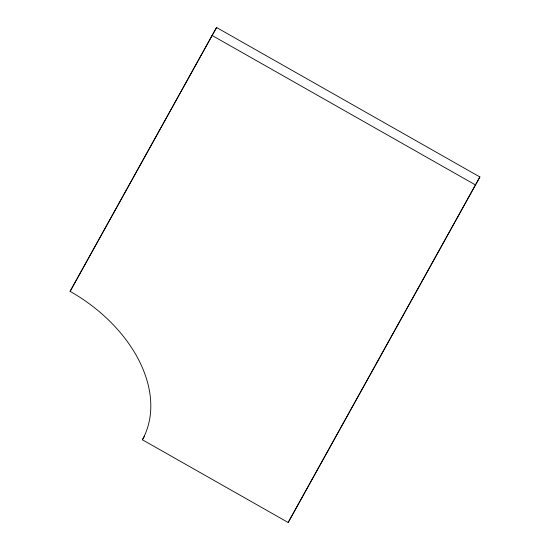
<?xml version="1.0" encoding="UTF-8"?>
<svg xmlns="http://www.w3.org/2000/svg" width="550" height="550" viewBox="0 0 550 550"><rect width="100%" height="100%" fill="white"/><g stroke="black" fill="none" stroke-linecap="round" stroke-linejoin="round"><path stroke-width="0.82" d="M70.104 291.349L216.556 27.5L479.896 176.969L288.166 522.5L142.388 439.759A135.183 93.39 30.1 0 0 70.104 291.349L216.556 27.5M288.166 522.5L479.896 176.969M142.388 439.759L144.464 436.171M211.977 35.392L475.324 184.862"/></g></svg>
